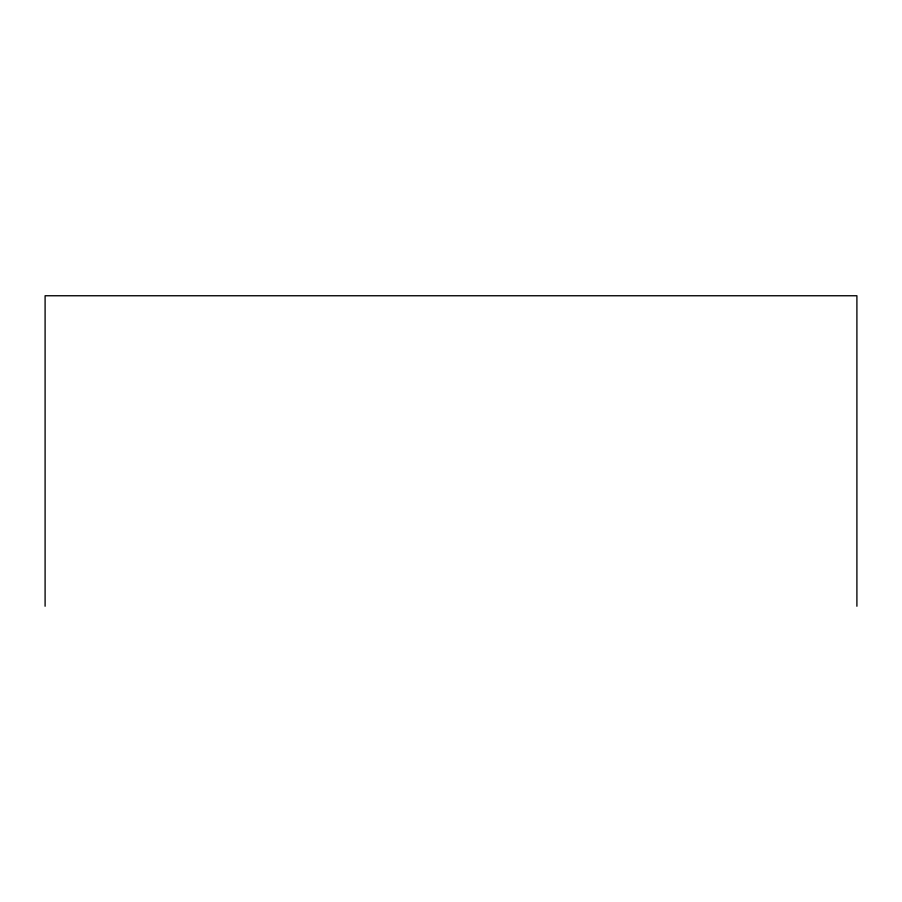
<?xml version="1.0" encoding="UTF-8"?>
<svg xmlns="http://www.w3.org/2000/svg" width="902" height="902" viewBox="0 0 902 902"><rect width="100%" height="100%" fill="white"/><g stroke="black" fill="none" stroke-linecap="round" stroke-linejoin="round"><path stroke-width="1.35" d="M856.9 606.245L856.9 295.755L45.1 295.755L45.1 606.245"/></g></svg>
